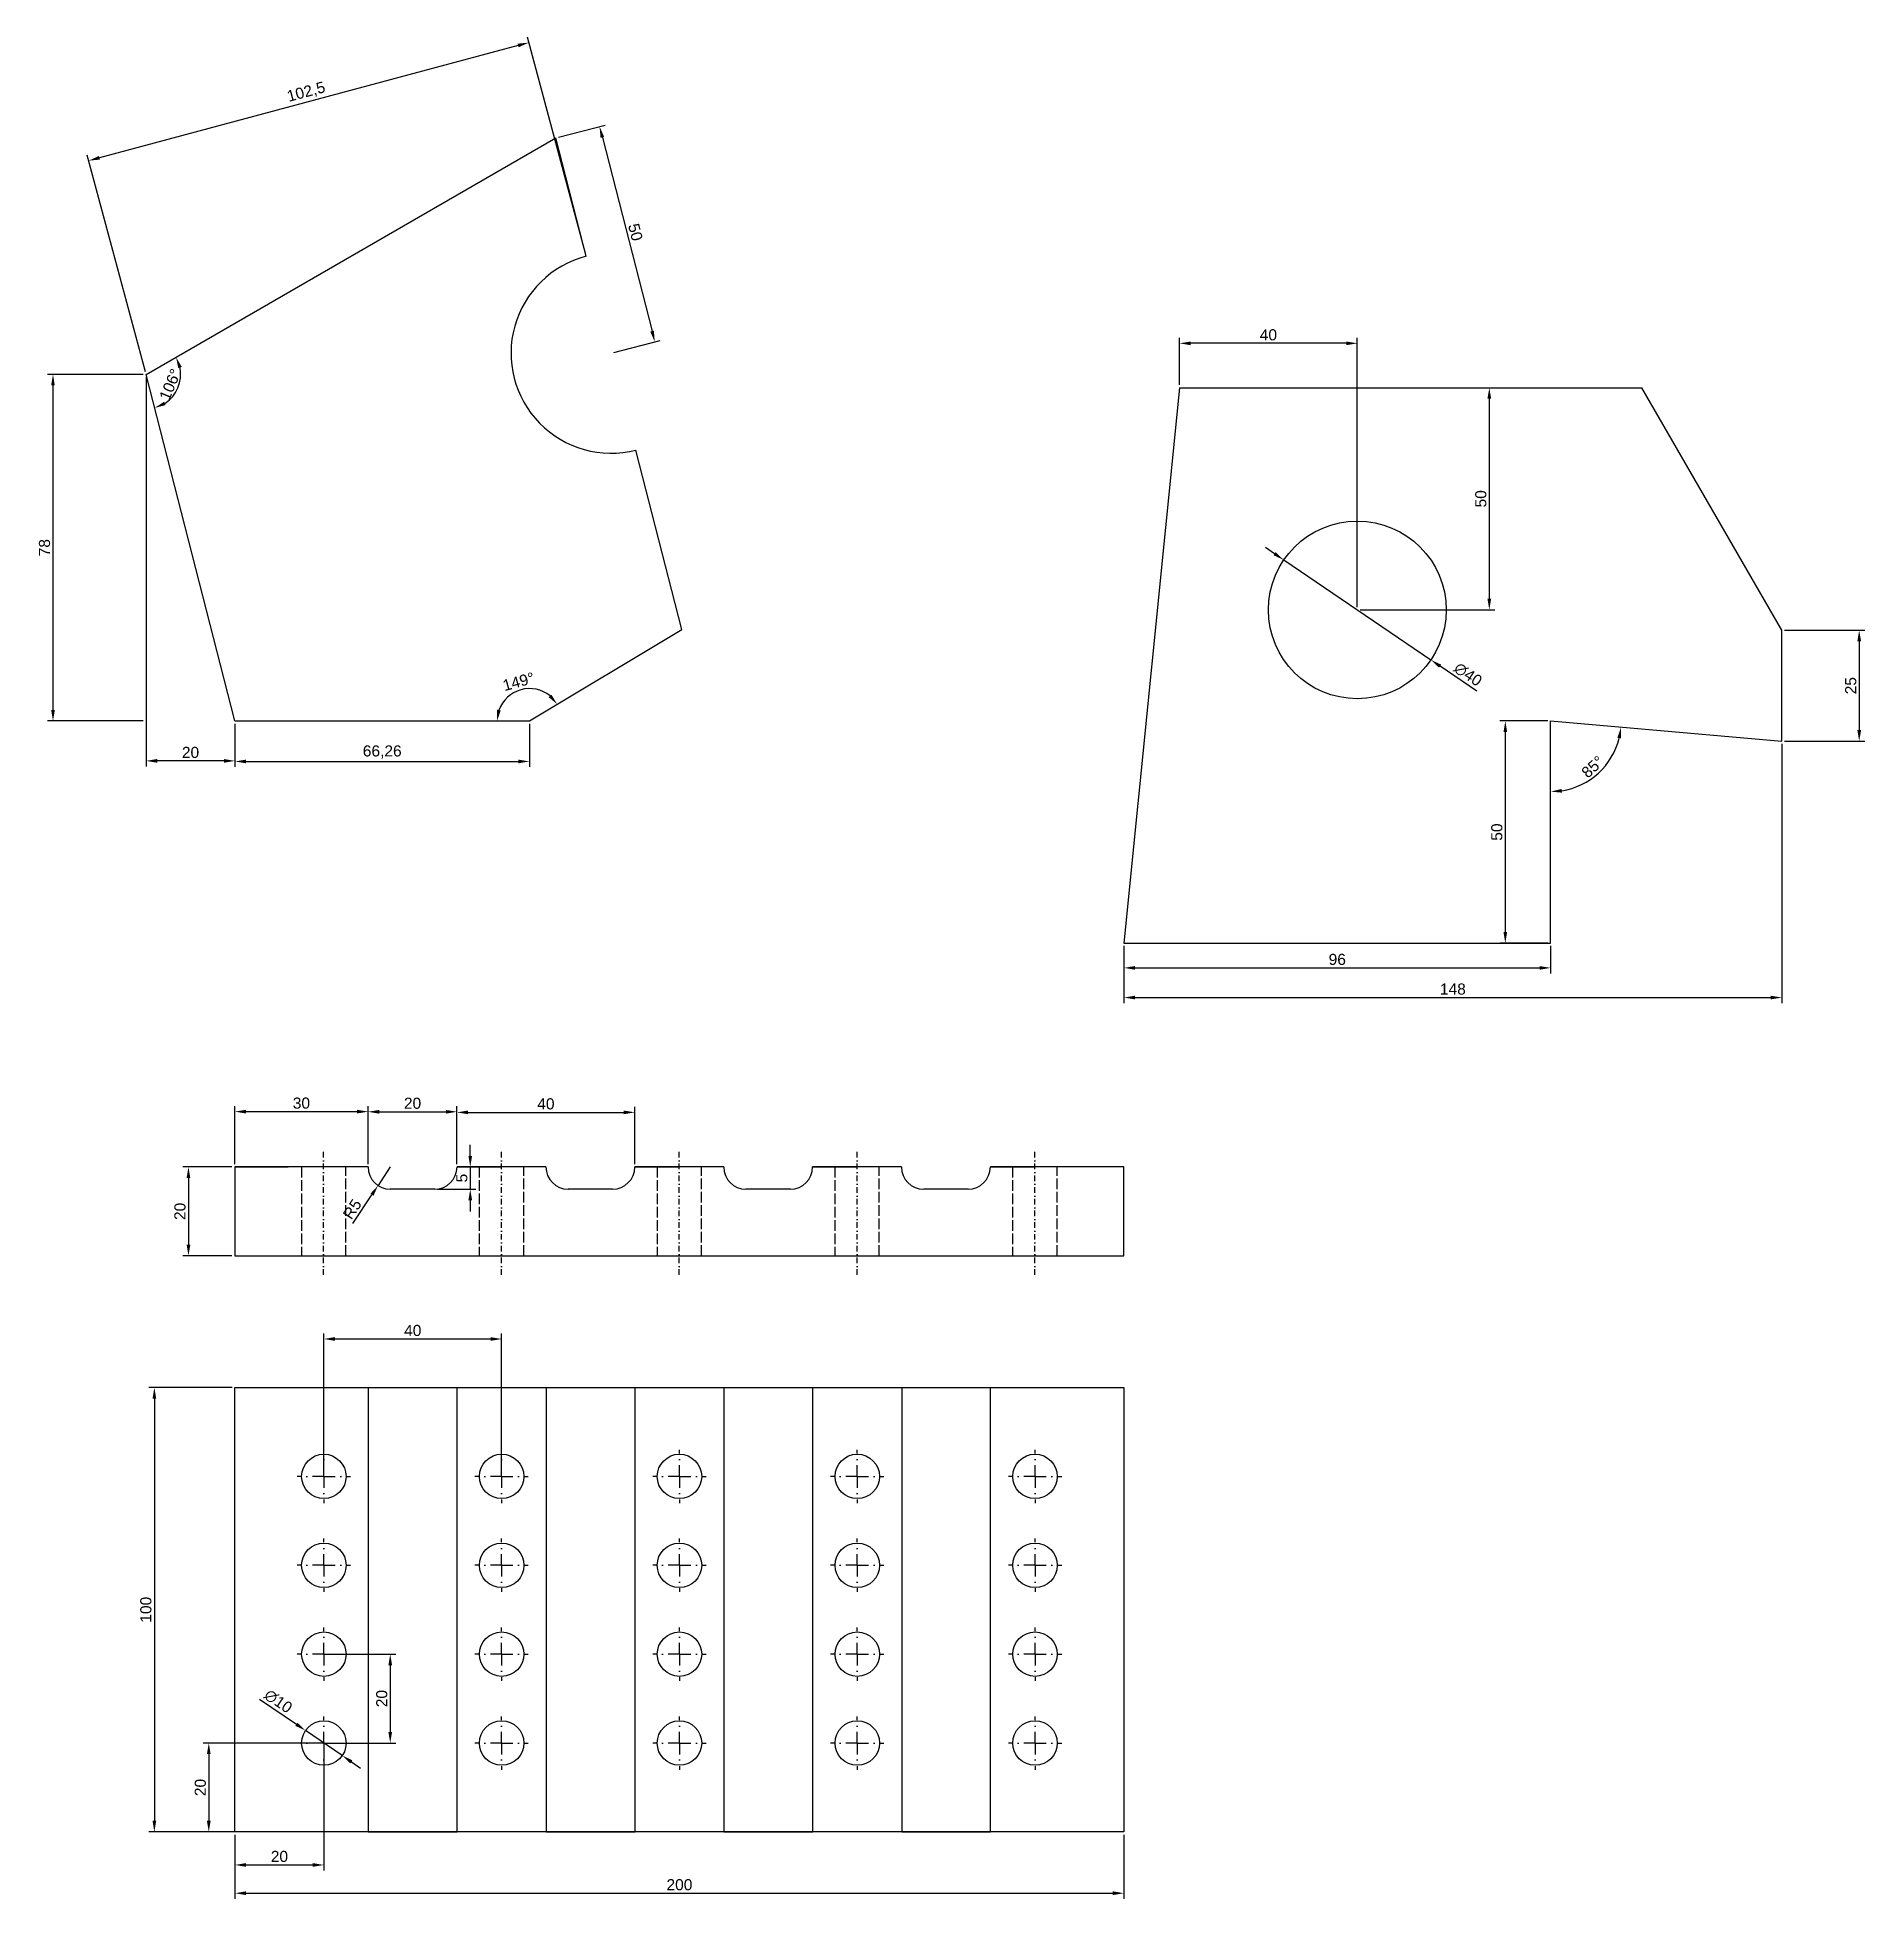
# Model space of a CAD drawing. Header units: millimetres. Extents: x 356 to 767, y -215 to 204.
import ezdxf

# ---------------------------------------------------------------- set-up
doc = ezdxf.new("R2010")
doc.units = ezdxf.units.MM
for name, pattern in [('ACAD_ISO02W100', [15, 12, -3]), ('ACAD_ISO04W100', [30, 24, -3, 0, -3]), ('KRESKAKROPKA', [25.4, 12.7, -6.35, 0, -6.35])]:
    doc.linetypes.add(name, pattern=pattern)
doc.layers.get('Defpoints').update_dxf_attribs({"linetype": 'KRESKAKROPKA'})
doc.layers.add('Warstwa2', color=160, linetype='KRESKAKROPKA')
doc.styles.get("Standard").update_dxf_attribs({"font": 'arial.ttf'})
doc.dimstyles.new('ISO-25', dxfattribs={"dimtxt": 2.5, "dimasz": 2.5, "dimexe": 1.25, "dimexo": 0.625, "dimtad": 1, "dimtxsty": 'Standard', "dimcen": 2.5, "dimadec": 0, "dimazin": 0, "dimtfac": 1, "dimtmove": 0, "dimatfit": 3, "dimfxl": 1, "dimarcsym": 0})

# ---------------------------------------------------------------- blocks, each defined once
blk = doc.blocks.new('*D1')
at = {"color": 0, "lineweight": -2, "transparency": 16777216}
blk.add_arc((380, 128), 7.79, 302.8565, 11.5249, dxfattribs=at)
at = {"color": 0, "transparency": 16777216}
for points in [[(387.24, 129.41), (388.02, 129.7), (386.74, 131.89)], [(384.39, 121.08), (384.06, 121.84), (381.93, 120.46)]]:
    blk.add_solid(points, dxfattribs=at)
at = {"layer": 'Defpoints', "color": 0, "transparency": 16777216}
for p in [(509.9, 203), (380, 128), (380, 128), (385.93, 122.95), (400, 50)]:
    blk.add_point(p, dxfattribs=at)
at = {"color": 0, "transparency": 16777216, "insert": (385.43, 125.72), "char_height": 2.5, "attachment_point": 5, "rotation": 67.1907}
blk.add_mtext('106°', dxfattribs=at)
blk = doc.blocks.new('*D2')
at = {"color": 0, "lineweight": -2, "transparency": 16777216}
blk.add_arc((466.26, 50), 7.3, 50.729, 160.271, dxfattribs=at)
at = {"color": 0, "transparency": 16777216}
for points in [[(471.19, 55.92), (470.56, 55.38), (472.51, 53.76)], [(459.8, 52.39), (458.98, 52.53), (458.96, 50)]]:
    blk.add_solid(points, dxfattribs=at)
at = {"layer": 'Defpoints', "color": 0, "transparency": 16777216}
for p in [(500.55, 70.6), (467.44, 57.2), (400, 50), (466.26, 50), (466.26, 50)]:
    blk.add_point(p, dxfattribs=at)
at = {"color": 0, "transparency": 16777216, "insert": (463.8, 58.86), "char_height": 2.5, "attachment_point": 5, "rotation": 15.5}
blk.add_mtext('149°', dxfattribs=at)
blk = doc.blocks.new('*D3')
at = {"color": 0, "lineweight": -2, "transparency": 16777216}
for p, q in [((472.79, 181.38), (483.25, 184.06)), ((482.66, 181.33), (493.83, 137.74)), ((485.21, 132.94), (495.66, 135.63))]:
    blk.add_line(p, q, dxfattribs=at)
at = {"color": 0, "transparency": 16777216}
for points in [[(483.06, 181.43), (482.25, 181.22), (482.03, 183.75)], [(494.24, 137.84), (493.43, 137.63), (494.45, 135.31)]]:
    blk.add_solid(points, dxfattribs=at)
at = {"layer": 'Defpoints', "color": 0, "transparency": 16777216}
for p in [(472.18, 181.22), (494.45, 135.31), (484.6, 132.79)]:
    blk.add_point(p, dxfattribs=at)
at = {"color": 0, "transparency": 16777216, "insert": (490.09, 160), "char_height": 2.5, "attachment_point": 5, "rotation": 284.3814}
blk.add_mtext('50', dxfattribs=at)
blk = doc.blocks.new('*D5')
at = {"color": 0, "lineweight": -2, "transparency": 16777216}
for p, q in [((400, 49.38), (400, 39.65)), ((466.26, 49.38), (466.26, 39.65)), ((402.5, 40.9), (463.76, 40.9))]:
    blk.add_line(p, q, dxfattribs=at)
at = {"color": 0, "transparency": 16777216}
for points in [[(402.5, 41.31), (402.5, 40.48), (400, 40.9)], [(463.76, 41.31), (463.76, 40.48), (466.26, 40.9)]]:
    blk.add_solid(points, dxfattribs=at)
at = {"layer": 'Defpoints', "color": 0, "transparency": 16777216}
for p in [(400, 50), (466.26, 50), (466.26, 40.9)]:
    blk.add_point(p, dxfattribs=at)
at = {"color": 0, "transparency": 16777216, "insert": (433.13, 43.03), "char_height": 2.5, "attachment_point": 5}
blk.add_mtext('66,26', dxfattribs=at)
blk = doc.blocks.new('*D6')
at = {"color": 0, "lineweight": -2, "transparency": 16777216}
for p, q in [((463.7, 202.02), (369.51, 176.74)), ((478.85, 155.17), (465.79, 203.87)), ((379.84, 128.6), (366.77, 177.3))]:
    blk.add_line(p, q, dxfattribs=at)
at = {"color": 0, "transparency": 16777216}
for points in [[(463.59, 202.42), (463.8, 201.61), (466.11, 202.66)], [(369.4, 177.15), (369.62, 176.34), (367.09, 176.1)]]:
    blk.add_solid(points, dxfattribs=at)
at = {"layer": 'Defpoints', "color": 0, "transparency": 16777216}
for p in [(367.09, 176.1), (479.02, 154.57), (380, 128)]:
    blk.add_point(p, dxfattribs=at)
at = {"color": 0, "transparency": 16777216, "insert": (416.05, 191.43), "char_height": 2.5, "attachment_point": 5, "rotation": 15.0203}
blk.add_mtext('102,5', dxfattribs=at)
blk = doc.blocks.new('*D7')
at = {"color": 0, "lineweight": -2, "transparency": 16777216}
for p, q in [((379.38, 128), (357.81, 128)), ((359.06, 125.5), (359.06, 52.5)), ((379.38, 50), (357.81, 50))]:
    blk.add_line(p, q, dxfattribs=at)
at = {"color": 0, "transparency": 16777216}
for points in [[(358.64, 125.5), (359.47, 125.5), (359.06, 128)], [(358.64, 52.5), (359.47, 52.5), (359.06, 50)]]:
    blk.add_solid(points, dxfattribs=at)
at = {"layer": 'Defpoints', "color": 0, "transparency": 16777216}
for p in [(380, 128), (359.06, 50), (380, 50)]:
    blk.add_point(p, dxfattribs=at)
at = {"color": 0, "transparency": 16777216, "insert": (357.16, 89), "char_height": 2.5, "attachment_point": 5, "rotation": 90}
blk.add_mtext('78', dxfattribs=at)
blk = doc.blocks.new('*D8')
at = {"color": 0, "lineweight": -2, "transparency": 16777216}
for p, q in [((380, 127.38), (380, 39.77)), ((400, 49.38), (400, 39.77)), ((397.5, 41.02), (382.5, 41.02))]:
    blk.add_line(p, q, dxfattribs=at)
at = {"color": 0, "transparency": 16777216}
for points in [[(382.5, 41.44), (382.5, 40.61), (380, 41.02)], [(397.5, 41.44), (397.5, 40.61), (400, 41.02)]]:
    blk.add_solid(points, dxfattribs=at)
at = {"layer": 'Defpoints', "color": 0, "transparency": 16777216}
for p in [(380, 128), (400, 50), (380, 41.02)]:
    blk.add_point(p, dxfattribs=at)
at = {"color": 0, "transparency": 16777216, "insert": (390, 42.92), "char_height": 2.5, "attachment_point": 5}
blk.add_mtext('20', dxfattribs=at)
blk = doc.blocks.new('*D9')
at = {"color": 0, "lineweight": -2, "transparency": 16777216}
for p, q in [((600, -0.62), (600, -6.81)), ((696, -0.62), (696, -6.81)), ((602.5, -5.56), (693.5, -5.56))]:
    blk.add_line(p, q, dxfattribs=at)
at = {"color": 0, "transparency": 16777216}
for points in [[(602.5, -5.15), (602.5, -5.98), (600, -5.56)], [(693.5, -5.15), (693.5, -5.98), (696, -5.56)]]:
    blk.add_solid(points, dxfattribs=at)
at = {"layer": 'Defpoints', "color": 0, "transparency": 16777216}
for p in [(600, 0), (696, 0), (696, -5.56)]:
    blk.add_point(p, dxfattribs=at)
at = {"color": 0, "transparency": 16777216, "insert": (648, -3.66), "char_height": 2.5, "attachment_point": 5}
blk.add_mtext('96', dxfattribs=at)
blk = doc.blocks.new('*D10')
at = {"color": 0, "lineweight": -2, "transparency": 16777216}
for p, q in [((695.38, 50), (684.55, 50)), ((685.8, 47.5), (685.8, 2.5)), ((695.38, 0), (684.55, 0))]:
    blk.add_line(p, q, dxfattribs=at)
at = {"color": 0, "transparency": 16777216}
for points in [[(685.39, 47.5), (686.22, 47.5), (685.8, 50)], [(685.39, 2.5), (686.22, 2.5), (685.8, 0)]]:
    blk.add_solid(points, dxfattribs=at)
at = {"layer": 'Defpoints', "color": 0, "transparency": 16777216}
for p in [(696, 50), (696, 0), (685.8, 0)]:
    blk.add_point(p, dxfattribs=at)
at = {"color": 0, "transparency": 16777216, "insert": (683.9, 25), "char_height": 2.5, "attachment_point": 5, "rotation": 90}
blk.add_mtext('50', dxfattribs=at)
blk = doc.blocks.new('*D11')
at = {"color": 0, "lineweight": -2, "transparency": 16777216}
for p, q in [((748, 44.83), (748, -13.49)), ((600, -0.62), (600, -13.49)), ((602.5, -12.24), (745.5, -12.24))]:
    blk.add_line(p, q, dxfattribs=at)
at = {"color": 0, "transparency": 16777216}
for points in [[(602.5, -11.82), (602.5, -12.65), (600, -12.24)], [(745.5, -11.82), (745.5, -12.65), (748, -12.24)]]:
    blk.add_solid(points, dxfattribs=at)
at = {"layer": 'Defpoints', "color": 0, "transparency": 16777216}
for p in [(748, 45.45), (600, 0), (748, -12.24)]:
    blk.add_point(p, dxfattribs=at)
at = {"color": 0, "transparency": 16777216, "insert": (674, -10.34), "char_height": 2.5, "attachment_point": 5}
blk.add_mtext('148', dxfattribs=at)
blk = doc.blocks.new('*D12')
at = {"color": 0, "lineweight": -2, "transparency": 16777216}
for p, q in [((748.63, 70.45), (766.67, 70.45)), ((765.42, 67.95), (765.42, 47.95)), ((748.63, 45.45), (766.67, 45.45))]:
    blk.add_line(p, q, dxfattribs=at)
at = {"color": 0, "transparency": 16777216}
for points in [[(765, 67.95), (765.84, 67.95), (765.42, 70.45)], [(765, 47.95), (765.84, 47.95), (765.42, 45.45)]]:
    blk.add_solid(points, dxfattribs=at)
at = {"layer": 'Defpoints', "color": 0, "transparency": 16777216}
for p in [(748, 70.45), (748, 45.45), (765.42, 45.45)]:
    blk.add_point(p, dxfattribs=at)
at = {"color": 0, "transparency": 16777216, "insert": (763.52, 57.95), "char_height": 2.5, "attachment_point": 5, "rotation": 90}
blk.add_mtext('25', dxfattribs=at)
blk = doc.blocks.new('*D13')
at = {"color": 0, "lineweight": -2, "transparency": 16777216}
for p, q in [((653.13, 125), (683.45, 125)), ((682.2, 122.5), (682.2, 77.5)), ((653.13, 75), (683.45, 75))]:
    blk.add_line(p, q, dxfattribs=at)
at = {"color": 0, "transparency": 16777216}
for points in [[(681.78, 122.5), (682.62, 122.5), (682.2, 125)], [(681.78, 77.5), (682.62, 77.5), (682.2, 75)]]:
    blk.add_solid(points, dxfattribs=at)
at = {"layer": 'Defpoints', "color": 0, "transparency": 16777216}
for p in [(652.5, 125), (652.5, 75), (682.2, 75)]:
    blk.add_point(p, dxfattribs=at)
at = {"color": 0, "transparency": 16777216, "insert": (680.3, 100), "char_height": 2.5, "attachment_point": 5, "rotation": 90}
blk.add_mtext('50', dxfattribs=at)
blk = doc.blocks.new('*D14')
at = {"color": 0, "lineweight": -2, "transparency": 16777216}
for p, q in [((633.89, 87.64), (631.82, 89.04)), ((635.95, 86.24), (669.05, 63.76)), ((679.42, 56.72), (671.11, 62.36))]:
    blk.add_line(p, q, dxfattribs=at)
at = {"color": 0, "transparency": 16777216}
for points in [[(634.12, 87.99), (633.65, 87.3), (635.95, 86.24)], [(671.35, 62.7), (670.88, 62.01), (669.05, 63.76)]]:
    blk.add_solid(points, dxfattribs=at)
at = {"layer": 'Defpoints', "color": 0, "transparency": 16777216}
for p in [(635.95, 86.24), (669.05, 63.76)]:
    blk.add_point(p, dxfattribs=at)
at = {"color": 0, "transparency": 16777216, "insert": (677.41, 60.47), "char_height": 2.5, "attachment_point": 5, "rotation": 325.82}
blk.add_mtext('∅40', dxfattribs=at)
blk = doc.blocks.new('*D15')
at = {"color": 0, "lineweight": -2, "transparency": 16777216}
for p, q in [((612.5, 125.62), (612.5, 136.24)), ((650, 134.99), (615, 134.99)), ((652.5, 75.62), (652.5, 136.24))]:
    blk.add_line(p, q, dxfattribs=at)
at = {"color": 0, "transparency": 16777216}
for points in [[(615, 135.4), (615, 134.57), (612.5, 134.99)], [(650, 135.4), (650, 134.57), (652.5, 134.99)]]:
    blk.add_solid(points, dxfattribs=at)
at = {"layer": 'Defpoints', "color": 0, "transparency": 16777216}
for p in [(612.5, 134.99), (612.5, 125), (652.5, 75)]:
    blk.add_point(p, dxfattribs=at)
at = {"color": 0, "transparency": 16777216, "insert": (632.5, 136.89), "char_height": 2.5, "attachment_point": 5}
blk.add_mtext('40', dxfattribs=at)
blk = doc.blocks.new('*D16')
at = {"color": 0, "lineweight": -2, "transparency": 16777216}
blk.add_arc((696, 50), 15.9, 279.0185, 345.9815, dxfattribs=at)
at = {"color": 0, "transparency": 16777216}
for points in [[(711.01, 46.22), (711.84, 46.08), (711.84, 48.61)], [(698.53, 33.88), (698.46, 34.71), (696, 34.1)]]:
    blk.add_solid(points, dxfattribs=at)
at = {"layer": 'Defpoints', "color": 0, "transparency": 16777216}
for p in [(696, 50), (696, 50), (748, 45.45), (703.55, 36.01), (696, 0)]:
    blk.add_point(p, dxfattribs=at)
at = {"color": 0, "transparency": 16777216, "insert": (705.46, 39.68), "char_height": 2.5, "attachment_point": 5, "rotation": 42.5}
blk.add_mtext('85°', dxfattribs=at)
blk = doc.blocks.new('*D18')
at = {"color": 0, "lineweight": -2, "transparency": 16777216}
for p, q in [((399.95, -49.73), (399.95, -36.66)), ((429.95, -49.73), (429.95, -36.66)), ((402.45, -37.91), (427.45, -37.91))]:
    blk.add_line(p, q, dxfattribs=at)
at = {"color": 0, "transparency": 16777216}
for points in [[(402.45, -37.49), (402.45, -38.32), (399.95, -37.91)], [(427.45, -37.49), (427.45, -38.32), (429.95, -37.91)]]:
    blk.add_solid(points, dxfattribs=at)
at = {"layer": 'Defpoints', "color": 0, "transparency": 16777216}
for p in [(429.95, -37.91), (399.95, -50.36), (429.95, -50.36)]:
    blk.add_point(p, dxfattribs=at)
at = {"color": 0, "transparency": 16777216, "insert": (414.95, -36), "char_height": 2.5, "attachment_point": 5}
blk.add_mtext('30', dxfattribs=at)
blk = doc.blocks.new('*D19')
at = {"color": 0, "lineweight": -2, "transparency": 16777216}
for p, q in [((429.95, -49.73), (429.95, -36.69)), ((449.95, -49.73), (449.95, -36.69)), ((432.45, -37.94), (447.45, -37.94))]:
    blk.add_line(p, q, dxfattribs=at)
at = {"color": 0, "transparency": 16777216}
for points in [[(432.45, -37.53), (432.45, -38.36), (429.95, -37.94)], [(447.45, -37.53), (447.45, -38.36), (449.95, -37.94)]]:
    blk.add_solid(points, dxfattribs=at)
at = {"layer": 'Defpoints', "color": 0, "transparency": 16777216}
for p in [(449.95, -37.94), (429.95, -50.36), (449.95, -50.36)]:
    blk.add_point(p, dxfattribs=at)
at = {"color": 0, "transparency": 16777216, "insert": (439.95, -36.04), "char_height": 2.5, "attachment_point": 5}
blk.add_mtext('20', dxfattribs=at)
blk = doc.blocks.new('*D20')
at = {"color": 0, "lineweight": -2, "transparency": 16777216}
for p, q in [((449.95, -49.73), (449.95, -36.82)), ((489.95, -49.73), (489.95, -36.82)), ((452.45, -38.07), (487.45, -38.07))]:
    blk.add_line(p, q, dxfattribs=at)
at = {"color": 0, "transparency": 16777216}
for points in [[(452.45, -37.66), (452.45, -38.49), (449.95, -38.07)], [(487.45, -37.66), (487.45, -38.49), (489.95, -38.07)]]:
    blk.add_solid(points, dxfattribs=at)
at = {"layer": 'Defpoints', "color": 0, "transparency": 16777216}
for p in [(489.95, -38.07), (449.95, -50.36), (489.95, -50.36)]:
    blk.add_point(p, dxfattribs=at)
at = {"color": 0, "transparency": 16777216, "insert": (469.95, -36.17), "char_height": 2.5, "attachment_point": 5}
blk.add_mtext('40', dxfattribs=at)
blk = doc.blocks.new('*D21')
at = {"color": 0, "lineweight": -2, "transparency": 16777216}
for p, q in [((452.93, -47.86), (452.93, -45.36)), ((450.58, -50.36), (454.18, -50.36)), ((452.93, -50.36), (452.93, -55.36)), ((445.58, -55.36), (454.18, -55.36)), ((452.93, -57.86), (452.93, -60.36))]:
    blk.add_line(p, q, dxfattribs=at)
at = {"color": 0, "transparency": 16777216}
for points in [[(452.52, -47.86), (453.35, -47.86), (452.93, -50.36)], [(452.52, -57.86), (453.35, -57.86), (452.93, -55.36)]]:
    blk.add_solid(points, dxfattribs=at)
at = {"layer": 'Defpoints', "color": 0, "transparency": 16777216}
for p in [(449.95, -50.36), (444.95, -55.36), (452.93, -55.36)]:
    blk.add_point(p, dxfattribs=at)
at = {"color": 0, "transparency": 16777216, "insert": (451.04, -52.86), "char_height": 2.5, "attachment_point": 5, "rotation": 90}
blk.add_mtext('5', dxfattribs=at)
blk = doc.blocks.new('*D22')
at = {"color": 0, "lineweight": -2, "transparency": 16777216}
for p, q in [((399.33, -50.36), (388.29, -50.36)), ((389.54, -52.86), (389.54, -67.86)), ((399.33, -70.36), (388.29, -70.36))]:
    blk.add_line(p, q, dxfattribs=at)
at = {"color": 0, "transparency": 16777216}
for points in [[(389.12, -52.86), (389.95, -52.86), (389.54, -50.36)], [(389.12, -67.86), (389.95, -67.86), (389.54, -70.36)]]:
    blk.add_solid(points, dxfattribs=at)
at = {"layer": 'Defpoints', "color": 0, "transparency": 16777216}
for p in [(399.95, -50.36), (389.54, -70.36), (399.95, -70.36)]:
    blk.add_point(p, dxfattribs=at)
at = {"color": 0, "transparency": 16777216, "insert": (387.63, -60.36), "char_height": 2.5, "attachment_point": 5, "rotation": 90}
blk.add_mtext('20', dxfattribs=at)
blk = doc.blocks.new('*D23')
at = {"color": 0, "lineweight": -2, "transparency": 16777216}
for p, q in [((399.38, -100), (380.61, -100)), ((381.86, -102.5), (381.86, -197.5)), ((399.38, -200), (380.61, -200))]:
    blk.add_line(p, q, dxfattribs=at)
at = {"color": 0, "transparency": 16777216}
for points in [[(381.45, -102.5), (382.28, -102.5), (381.86, -100)], [(381.45, -197.5), (382.28, -197.5), (381.86, -200)]]:
    blk.add_solid(points, dxfattribs=at)
at = {"layer": 'Defpoints', "color": 0, "transparency": 16777216}
for p in [(400, -100), (381.86, -200), (400, -200)]:
    blk.add_point(p, dxfattribs=at)
at = {"color": 0, "transparency": 16777216, "insert": (379.96, -150), "char_height": 2.5, "attachment_point": 5, "rotation": 90}
blk.add_mtext('100', dxfattribs=at)
blk = doc.blocks.new('*D24')
at = {"color": 0, "lineweight": -2, "transparency": 16777216}
for p, q in [((419.38, -180), (392.86, -180)), ((394.11, -182.5), (394.11, -197.5)), ((419.38, -200), (392.86, -200))]:
    blk.add_line(p, q, dxfattribs=at)
at = {"color": 0, "transparency": 16777216}
for points in [[(393.69, -182.5), (394.53, -182.5), (394.11, -180)], [(393.69, -197.5), (394.53, -197.5), (394.11, -200)]]:
    blk.add_solid(points, dxfattribs=at)
at = {"layer": 'Defpoints', "color": 0, "transparency": 16777216}
for p in [(420, -180), (394.11, -200), (420, -200)]:
    blk.add_point(p, dxfattribs=at)
at = {"color": 0, "transparency": 16777216, "insert": (392.21, -190), "char_height": 2.5, "attachment_point": 5, "rotation": 90}
blk.add_mtext('20', dxfattribs=at)
blk = doc.blocks.new('*D25')
at = {"color": 0, "lineweight": -2, "transparency": 16777216}
for p, q in [((420.63, -160), (436.18, -160)), ((434.93, -162.5), (434.93, -177.5)), ((420.63, -180), (436.18, -180))]:
    blk.add_line(p, q, dxfattribs=at)
at = {"color": 0, "transparency": 16777216}
for points in [[(434.52, -162.5), (435.35, -162.5), (434.93, -160)], [(434.52, -177.5), (435.35, -177.5), (434.93, -180)]]:
    blk.add_solid(points, dxfattribs=at)
at = {"layer": 'Defpoints', "color": 0, "transparency": 16777216}
for p in [(420, -160), (420, -180), (434.93, -180)]:
    blk.add_point(p, dxfattribs=at)
at = {"color": 0, "transparency": 16777216, "insert": (433.03, -170), "char_height": 2.5, "attachment_point": 5, "rotation": 90}
blk.add_mtext('20', dxfattribs=at)
blk = doc.blocks.new('*D26')
at = {"color": 0, "lineweight": -2, "transparency": 16777216}
for p, q in [((420, -180.62), (420, -208.68)), ((400, -200.62), (400, -208.68)), ((402.5, -207.43), (417.5, -207.43))]:
    blk.add_line(p, q, dxfattribs=at)
at = {"color": 0, "transparency": 16777216}
for points in [[(402.5, -207.02), (402.5, -207.85), (400, -207.43)], [(417.5, -207.02), (417.5, -207.85), (420, -207.43)]]:
    blk.add_solid(points, dxfattribs=at)
at = {"layer": 'Defpoints', "color": 0, "transparency": 16777216}
for p in [(420, -180), (400, -200), (420, -207.43)]:
    blk.add_point(p, dxfattribs=at)
at = {"color": 0, "transparency": 16777216, "insert": (410, -205.53), "char_height": 2.5, "attachment_point": 5}
blk.add_mtext('20', dxfattribs=at)
blk = doc.blocks.new('*D27')
at = {"color": 0, "lineweight": -2, "transparency": 16777216}
for p, q in [((400, -200.63), (400, -215.04)), ((600, -200.63), (600, -215.04)), ((402.5, -213.79), (597.5, -213.79))]:
    blk.add_line(p, q, dxfattribs=at)
at = {"color": 0, "transparency": 16777216}
for points in [[(402.5, -213.37), (402.5, -214.21), (400, -213.79)], [(597.5, -213.37), (597.5, -214.21), (600, -213.79)]]:
    blk.add_solid(points, dxfattribs=at)
at = {"layer": 'Defpoints', "color": 0, "transparency": 16777216}
for p in [(400, -200), (600, -200), (600, -213.79)]:
    blk.add_point(p, dxfattribs=at)
at = {"color": 0, "transparency": 16777216, "insert": (500, -211.89), "char_height": 2.5, "attachment_point": 5}
blk.add_mtext('200', dxfattribs=at)
blk = doc.blocks.new('*D28')
at = {"color": 0, "lineweight": -2, "transparency": 16777216}
for p, q in [((420, -119.38), (420, -87.82)), ((460, -119.38), (460, -87.82)), ((422.5, -89.07), (457.5, -89.07))]:
    blk.add_line(p, q, dxfattribs=at)
at = {"color": 0, "transparency": 16777216}
for points in [[(422.5, -88.65), (422.5, -89.49), (420, -89.07)], [(457.5, -88.65), (457.5, -89.49), (460, -89.07)]]:
    blk.add_solid(points, dxfattribs=at)
at = {"layer": 'Defpoints', "color": 0, "transparency": 16777216}
for p in [(460, -89.07), (420, -120), (460, -120)]:
    blk.add_point(p, dxfattribs=at)
at = {"color": 0, "transparency": 16777216, "insert": (440, -87.17), "char_height": 2.5, "attachment_point": 5}
blk.add_mtext('40', dxfattribs=at)
blk = doc.blocks.new('*D29')
at = {"color": 0, "lineweight": -2, "transparency": 16777216}
for p, q in [((405.51, -170.11), (413.81, -175.77)), ((424.13, -182.82), (415.87, -177.18)), ((426.19, -184.23), (428.26, -185.64))]:
    blk.add_line(p, q, dxfattribs=at)
at = {"color": 0, "transparency": 16777216}
for points in [[(414.04, -175.43), (413.57, -176.12), (415.87, -177.18)], [(426.43, -183.88), (425.96, -184.57), (424.13, -182.82)]]:
    blk.add_solid(points, dxfattribs=at)
at = {"layer": 'Defpoints', "color": 0, "transparency": 16777216}
for p in [(415.87, -177.18), (424.13, -182.82)]:
    blk.add_point(p, dxfattribs=at)
at = {"color": 0, "transparency": 16777216, "insert": (409.74, -170.61), "char_height": 2.5, "attachment_point": 5, "rotation": 325.6812}
blk.add_mtext('∅10', dxfattribs=at)
blk = doc.blocks.new('*D30')
at = {"color": 0, "lineweight": -2, "transparency": 16777216}
for p, q in [((434.95, -50.36), (432.19, -54.53)), ((426.5, -63.11), (430.81, -56.61))]:
    blk.add_line(p, q, dxfattribs=at)
at = {"color": 0, "transparency": 16777216}
blk.add_solid([(430.46, -56.38), (431.16, -56.84), (432.19, -54.53)], dxfattribs=at)
at = {"layer": 'Defpoints', "color": 0, "transparency": 16777216}
for p in [(434.95, -50.36), (432.19, -54.53)]:
    blk.add_point(p, dxfattribs=at)
at = {"color": 0, "transparency": 16777216, "insert": (426.39, -59.86), "char_height": 2.5, "attachment_point": 5, "rotation": 56.4857}
blk.add_mtext('R5', dxfattribs=at)

msp = doc.modelspace()

# ---------------------------------------------------------------- linework, layer by layer
for p, q in [((380, 128), (472.183, 181.222)), ((479.017, 154.569), (472.183, 181.222)), ((400, 50), (380, 128)), ((612.5, 125), (600, 0)), ((612.5, 125), (716.506, 125)), ((748, 70.451), (716.506, 125)), ((500.547, 70.602), (490.193, 110.979)), ((466.26, 50), (500.547, 70.602)), ((748, 45.451), (748, 70.451)), ((400, 50), (466.26, 50)), ((696, 0), (696, 50)), ((696, 50), (748, 45.451)), ((600, 0), (696, 0)), ((429.953, -50.356), (399.953, -50.356)), ((429.953, -50.356), (429.953, -50.356)), ((469.953, -50.356), (449.953, -50.356)), ((449.953, -50.356), (449.953, -50.356)), ((469.953, -50.356), (469.953, -50.356)), ((509.953, -50.356), (489.953, -50.356)), ((489.953, -50.356), (489.953, -50.356)), ((509.953, -50.356), (509.953, -50.356)), ((549.953, -50.356), (529.953, -50.356)), ((529.953, -50.356), (529.953, -50.356)), ((549.953, -50.356), (549.953, -50.356)), ((599.953, -50.356), (569.953, -50.356)), ((569.953, -50.356), (569.953, -50.356)), ((599.953, -70.356), (599.953, -50.356)), ((444.953, -55.356), (434.953, -55.356)), ((484.953, -55.356), (474.953, -55.356)), ((524.953, -55.356), (514.953, -55.356)), ((564.953, -55.356), (554.953, -55.356)), ((399.953, -70.356), (599.953, -70.356)), ((400, -100), (600, -100)), ((400, -200), (400, -100)), ((430, -100), (430, -200)), ((450, -200), (450, -100)), ((450, -100), (470, -100)), ((450, -100), (460, -100)), ((470, -100), (470, -200)), ((490, -200), (490, -100)), ((490, -100), (510, -100)), ((510, -100), (510, -200)), ((530, -200), (530, -100)), ((530, -100), (550, -100)), ((530, -100), (540, -100)), ((550, -100), (550, -200)), ((570, -200), (570, -100)), ((570, -100), (580, -100)), ((600, -100), (600, -200)), ((600, -200), (400, -200)), ((430, -200), (450, -200)), ((470, -200), (490, -200)), ((510, -200), (530, -200)), ((550, -200), (570, -200))]:
    msp.add_line(p, q)
at = {"linetype": 'ACAD_ISO04W100'}
for p, q in [((399.953, -50.356), (399.953, -70.356)), ((429.953, -50.356), (419.953, -50.356)), ((454.953, -50.356), (459.953, -50.356)), ((489.953, -50.356), (499.953, -50.356)), ((529.953, -50.356), (539.953, -50.356)), ((569.953, -50.356), (579.953, -50.356))]:
    msp.add_line(p, q, dxfattribs=at)
for centre, radius in [((652.5, 75), 20), ((420, -120), 5), ((460, -120), 5), ((500, -120), 5), ((540, -120), 5), ((580, -120), 5), ((420, -140), 5), ((460, -140), 5), ((500, -140), 5), ((540, -140), 5), ((580, -140), 5), ((420, -160), 5), ((460, -160), 5), ((500, -160), 5), ((540, -160), 5), ((580, -160), 5), ((420, -180), 5), ((460, -180), 5), ((500, -180), 5), ((540, -180), 5), ((580, -180), 5)]:
    msp.add_circle(centre, radius)
for centre, radius, start, end in [((484.605, 132.774), 22.5, 104.38139, 284.38139), ((434.953, -50.356), 5, 180, 270), ((444.953, -50.356), 5, 270, 0), ((474.953, -50.356), 5, 180, 270), ((484.953, -50.356), 5, 270, 0), ((514.953, -50.356), 5, 180, 270), ((524.953, -50.356), 5, 270, 0), ((554.953, -50.356), 5, 180, 270), ((564.953, -50.356), 5, 270, 0)]:
    msp.add_arc(centre, radius, start, end)
at = {"layer": 'Defpoints', "linetype": 'ACAD_ISO02W100'}
for p, q in [((399.953, -50.356), (414.953, -50.356)), ((449.953, -50.356), (454.953, -50.356)), ((489.953, -50.356), (494.953, -50.356)), ((529.953, -50.356), (534.953, -50.356)), ((569.953, -50.356), (574.953, -50.356)), ((414.953, -70.356), (424.953, -70.356)), ((454.953, -70.356), (464.953, -70.356)), ((494.953, -70.356), (504.953, -70.356)), ((534.953, -70.356), (544.953, -70.356)), ((574.953, -70.356), (584.953, -70.356))]:
    msp.add_line(p, q, dxfattribs=at)
at = {"layer": 'Defpoints', "linetype": 'ACAD_ISO02W100', "ltscale": 0.2}
for p, q in [((414.953, -50.356), (414.953, -70.356)), ((424.953, -70.356), (424.953, -50.356)), ((454.953, -50.356), (454.953, -70.356)), ((464.953, -70.356), (464.953, -50.356)), ((494.953, -50.356), (494.953, -70.356)), ((504.953, -70.356), (504.953, -50.356)), ((534.953, -50.356), (534.953, -70.356)), ((544.953, -70.356), (544.953, -50.356)), ((574.953, -50.356), (574.953, -70.356)), ((584.953, -70.356), (584.953, -50.356))]:
    msp.add_line(p, q, dxfattribs=at)
at = {"layer": 'Warstwa2', "linetype": 'KRESKAKROPKA', "ltscale": 0.1}
for p, q in [((419.953, -74.638), (419.953, -46.638)), ((459.953, -74.638), (459.953, -46.638)), ((499.953, -74.638), (499.953, -46.638)), ((539.953, -74.638), (539.953, -46.638)), ((579.953, -74.638), (579.953, -46.638))]:
    msp.add_line(p, q, dxfattribs=at)
at = {"layer": 'Warstwa2', "ltscale": 0.2}
for p, q in [((420, -120), (420, -114)), ((460, -120), (460, -114)), ((500, -120), (500, -114)), ((540, -120), (540, -114)), ((580, -120), (580, -114)), ((420, -120), (414, -120)), ((420, -120), (426, -120)), ((420, -120), (420, -126)), ((460, -120), (454, -120)), ((460, -120), (466, -120)), ((460, -120), (460, -126)), ((500, -120), (494, -120)), ((500, -120), (506, -120)), ((500, -120), (500, -126)), ((540, -120), (534, -120)), ((540, -120), (546, -120)), ((540, -120), (540, -126)), ((580, -120), (574, -120)), ((580, -120), (586, -120)), ((580, -120), (580, -126)), ((420, -140), (420, -134)), ((460, -140), (460, -134)), ((500, -140), (500, -134)), ((540, -140), (540, -134)), ((580, -140), (580, -134)), ((420, -140), (414, -140)), ((420, -140), (426, -140)), ((420, -140), (420, -146)), ((460, -140), (454, -140)), ((460, -140), (466, -140)), ((460, -140), (460, -146)), ((500, -140), (494, -140)), ((500, -140), (506, -140)), ((500, -140), (500, -146)), ((540, -140), (534, -140)), ((540, -140), (546, -140)), ((540, -140), (540, -146)), ((580, -140), (574, -140)), ((580, -140), (586, -140)), ((580, -140), (580, -146)), ((420, -160), (420, -154)), ((460, -160), (460, -154)), ((500, -160), (500, -154)), ((540, -160), (540, -154)), ((580, -160), (580, -154)), ((420, -160), (414, -160)), ((420, -160), (426, -160)), ((420, -160), (420, -166)), ((460, -160), (454, -160)), ((460, -160), (466, -160)), ((460, -160), (460, -166)), ((500, -160), (494, -160)), ((500, -160), (506, -160)), ((500, -160), (500, -166)), ((540, -160), (534, -160)), ((540, -160), (546, -160)), ((540, -160), (540, -166)), ((580, -160), (574, -160)), ((580, -160), (586, -160)), ((580, -160), (580, -166)), ((420, -180), (420, -174)), ((460, -180), (460, -174)), ((500, -180), (500, -174)), ((540, -180), (540, -174)), ((580, -180), (580, -174)), ((420, -180), (414, -180)), ((420, -180), (426, -180)), ((420, -180), (420, -186)), ((460, -180), (454, -180)), ((460, -180), (466, -180)), ((460, -180), (460, -186)), ((500, -180), (494, -180)), ((500, -180), (506, -180)), ((500, -180), (500, -186)), ((540, -180), (534, -180)), ((540, -180), (546, -180)), ((540, -180), (540, -186)), ((580, -180), (574, -180)), ((580, -180), (586, -180)), ((580, -180), (580, -186))]:
    msp.add_line(p, q, dxfattribs=at)

# ---------------------------------------------------------------- dimensions: what is measured, and where the dimension line sits
dim = msp.add_aligned_dim(p1=(479.017, 154.569), p2=(380, 128), distance=-49.797, text='102,5', dimstyle='ISO-25')
dim.commit()
dim.dimension.update_dxf_attribs({"geometry": '*D6', "text_midpoint": (416.051, 191.435)})
for base, line1, line2, picture, middle in [((385.929, 122.952), ((380, 128), (509.904, 203)), ((400, 50), (380, 128)), '*D1', (385.425, 125.718)), ((467.443, 57.2), ((400, 50), (466.26, 50)), ((466.26, 50), (500.547, 70.602)), '*D2', (463.802, 58.863)), ((703.546, 36.005), ((696, 50), (748, 45.451)), ((696, 0), (696, 50)), '*D16', (705.457, 39.68))]:
    dim = msp.add_angular_dim_2l(base=base, line1=line1, line2=line2, dimstyle='ISO-25')
    dim.commit()
    dim.dimension.update_dxf_attribs({"geometry": picture, "text_midpoint": middle})
for p1, p2, distance, picture, middle in [((472.183, 181.222), (484.601, 132.788), 10.171, '*D3', (490.086, 160.003)), ((400, 50), (466.26, 50), -9.102, '*D5', (433.13, 43.026)), ((696, 50), (696, 0), -10.196, '*D10', (683.903, 25))]:
    dim = msp.add_aligned_dim(p1=p1, p2=p2, distance=distance, dimstyle='ISO-25')
    dim.commit()
    dim.dimension.update_dxf_attribs({"geometry": picture, "text_midpoint": middle})
for base, p1, p2, picture, middle in [((612.5, 134.988), (652.5, 75), (612.5, 125), '*D15', (632.5, 136.889)), ((380, 41.022), (400, 50), (380, 128), '*D8', (390, 42.924)), ((748, -12.238), (600, 0), (748, 45.451), '*D11', (674, -10.336)), ((696, -5.565), (600, 0), (696, 0), '*D9', (648, -3.663)), ((429.953, -37.907), (399.953, -50.356), (429.953, -50.356), '*D18', (414.953, -36.004)), ((449.953, -37.943), (429.953, -50.356), (449.953, -50.356), '*D19', (439.953, -36.042)), ((489.953, -38.072), (449.953, -50.356), (489.953, -50.356), '*D20', (469.953, -36.171)), ((460, -89.069), (420, -120), (460, -120), '*D28', (440, -87.167)), ((420, -207.432), (400, -200), (420, -180), '*D26', (410, -205.53)), ((600, -213.791), (400, -200), (600, -200), '*D27', (500, -211.89))]:
    dim = msp.add_linear_dim(base=base, p1=p1, p2=p2, dimstyle='ISO-25')
    dim.commit()
    dim.dimension.update_dxf_attribs({"geometry": picture, "text_midpoint": middle})
for base, p1, p2, picture, middle in [((359.057, 50), (380, 128), (380, 50), '*D7', (357.155, 89)), ((682.199, 75), (652.5, 125), (652.5, 75), '*D13', (680.298, 100)), ((765.419, 45.451), (748, 70.451), (748, 45.451), '*D12', (763.518, 57.951)), ((452.935, -55.356), (449.953, -50.356), (444.953, -55.356), '*D21', (451.038, -52.856)), ((389.535, -70.356), (399.953, -50.356), (399.953, -70.356), '*D22', (387.634, -60.356)), ((381.862, -200), (400, -100), (400, -200), '*D23', (379.961, -150)), ((434.932, -180), (420, -160), (420, -180), '*D25', (433.031, -170)), ((394.109, -200), (420, -180), (420, -200), '*D24', (392.208, -190))]:
    dim = msp.add_linear_dim(base=base, p1=p1, p2=p2, angle=90, dimstyle='ISO-25')
    dim.commit()
    dim.dimension.update_dxf_attribs({"geometry": picture, "text_midpoint": middle})
for p1, p2, picture, middle in [((635.954, 86.236), (669.046, 63.764), '*D14', (677.409, 60.467)), ((424.13, -182.819), (415.87, -177.181), '*D29', (409.738, -170.608))]:
    dim = msp.add_diameter_dim_2p(p1=p1, p2=p2, dimstyle='ISO-25')
    dim.commit()
    dim.dimension.update_dxf_attribs({"geometry": picture, "text_midpoint": middle})
dim = msp.add_radius_dim(center=(434.953, -50.356), mpoint=(432.192, -54.525), dimstyle='ISO-25')
dim.commit()
dim.dimension.update_dxf_attribs({"geometry": '*D30', "text_midpoint": (426.387, -59.856)})

doc.saveas('drawing.dxf')
